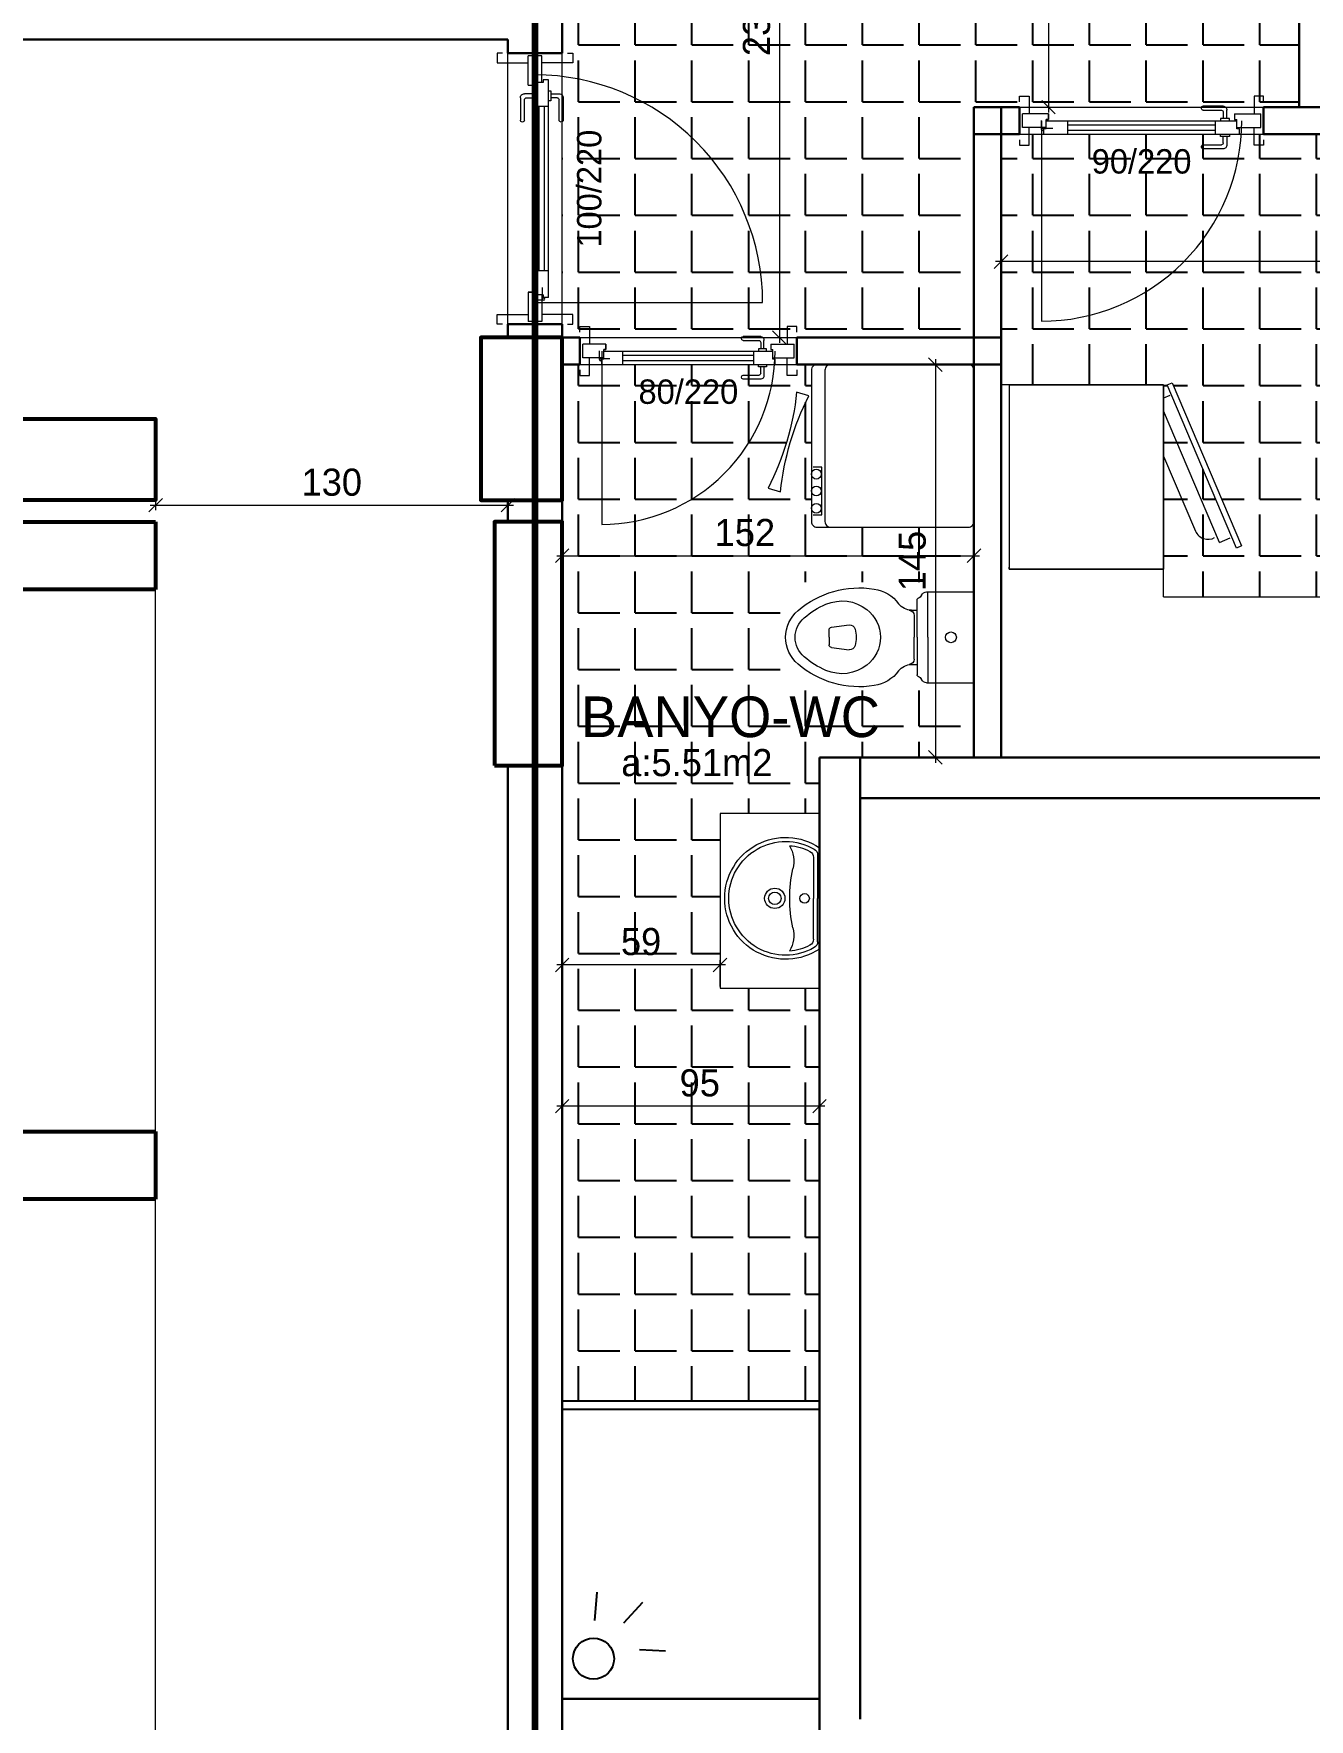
# Model space of a CAD drawing. Header units: centimetres. Extents: x 562865 to 1310255, y -148070 to 32737.
# Drawn here: x 617888 to 618358, y 18493 to 19115 of the extents above; entities that cross this region are included whole.
import ezdxf
from ezdxf.enums import TextEntityAlignment as Align

# ---------------------------------------------------------------- set-up
doc = ezdxf.new("R2010")
doc.units = ezdxf.units.CM
doc.header["$LTSCALE"] = 2.5
doc.layers.get('0').update_dxf_attribs({"color": 86})
for name, color, linetype in [('alan', 7, 'Continuous'), ('kapi-yazi', 7, 'Continuous'), ('mahal', 7, 'Continuous'), ('tarama', 173, 'Continuous')]:
    doc.layers.add(name, color=color, linetype=linetype)
for name, color, linetype, lineweight in [('DUVAR', 4, 'Continuous', 30), ('duvar-kesim', 7, 'Continuous', 0), ('GÖRÜNÜŞLER', 96, 'Continuous', 25), ('iç ölçü', 106, 'Continuous', 18), ('kapi', 9, 'Continuous', 0), ('kolon', 1, 'Continuous', 53)]:
    doc.layers.add(name, color=color, linetype=linetype, lineweight=lineweight)
doc.styles.add('PINAR', font='comic.ttf')
doc.dimstyles.new('TEMİZ ÖLÇÜ', dxfattribs={"dimtxt": 10, "dimasz": 5, "dimexe": 1.8, "dimexo": 0.625, "dimgap": 3, "dimtad": 1, "dimdec": 0, "dimrnd": 0.5, "dimzin": 1, "dimdsep": 46, "dimtxsty": 'PINAR', "dimblk": 'OBLIQUE', "dimcen": 0.9, "dimdle": 2, "dimclrd": 256, "dimclre": 256, "dimclrt": 7, "dimadec": 0, "dimazin": 0, "dimtfac": 1, "dimtdec": 0, "dimtofl": 0, "dimtmove": 2, "dimatfit": 2, "dimfxl": 10, "dimfxlon": 1, "dimlwd": -1, "dimlwe": -1, "dimarcsym": 0})
pattern_1 = [(0, (0, 0), (0, 20.955), [15.24, -5.715]), (90, (0, 0), (-20.955, 1e-15), [15.24, -5.715])]

# ---------------------------------------------------------------- blocks, each defined once
blk = doc.blocks.new('_Oblique')
at = {"color": 0, "linetype": 'ByBlock', "lineweight": -2}
blk.add_line((-0.5, -0.5), (0.5, 0.5), dxfattribs=at)
blk = doc.blocks.new('*D1269')
at = {"layer": 'Defpoints', "color": 0}
for p in [(617932.67, 18943), (618062.67, 18943), (618062.67, 18941.11)]:
    blk.add_point(p, dxfattribs=at)
at = {"layer": 'iç ölçü'}
for p, q in [((617930.67, 18941.11), (618064.67, 18941.11)), ((617932.67, 18942.38), (617932.67, 18939.31)), ((618062.67, 18942.38), (618062.67, 18939.31))]:
    blk.add_line(p, q, dxfattribs=at)
at = {"layer": 'iç ölçü', "linetype": 'ByBlock', "xscale": 5, "yscale": 5, "zscale": 5, "rotation": 180}
blk.add_blockref('_Oblique', (617932.67, 18941.11), dxfattribs=at)
at = {"layer": 'iç ölçü', "linetype": 'ByBlock', "xscale": 5, "yscale": 5, "zscale": 5}
blk.add_blockref('_Oblique', (618062.67, 18941.11), dxfattribs=at)
at = {"layer": 'iç ölçü', "color": 7, "insert": (617997.67, 18949.54), "char_height": 10, "attachment_point": 5, "style": 'PINAR'}
blk.add_mtext('130', dxfattribs=at)
blk = doc.blocks.new('fm-door1')
at = {"linetype": 'Continuous'}
for p, q in [((0, 25), (0, -25)), ((100, 25), (0, 25)), ((79.7, 31.8), (79.7, -0.3)), ((84, 27.6), (127.8, 27.6)), ((90, 50), (910, 50)), ((90, 50), (90, 30)), ((100, 30), (90, 30)), ((100, 30), (100, -5)), ((100, 30), (100, -5)), ((100, 0), (900, 0)), ((190, 50), (190, 0)), ((810, 50), (810, 0)), ((910, 30), (900, 30)), ((900, 30), (900, -5)), ((900, 25), (1000, 25)), ((910, 50), (910, 30)), ((1000, 25), (1000, -25)), ((110, -25), (0, -25)), ((100, -5), (110, -5)), ((110, -5), (100, -5)), ((110, -5), (110, -25)), ((110, -25), (110, -5)), ((890, -25), (890, -5)), ((890, -5), (900, -5)), ((890, -25), (1000, -25))]:
    blk.add_line(p, q, dxfattribs=at)
at = {"color": 8, "linetype": 'Continuous'}
for p, q in [((190, 35), (810, 35)), ((190, 15), (810, 15))]:
    blk.add_line(p, q, dxfattribs=at)
at = {"linetype": 'Continuous'}
for points in [[(857.6, 58.1), (857.6, 88.9, 0.414214), (842.4, 104.1), (758.6, 104.1, 1), (758.6, 88.9), (834.8, 88.9, -0.414214), (842.4, 81.3), (842.4, 58.1)], [(857.6, -8.1), (857.6, -38.9, -0.414214), (842.4, -54.1), (758.6, -54.1, -1), (758.6, -38.9), (834.8, -38.9, 0.414214), (842.4, -31.3), (842.4, -8.1)]]:
    blk.add_lwpolyline(points, format="xyb", dxfattribs=at)
for points in [[(869, 50), (869, 58.1), (831, 58.1), (831, 50)], [(869, 0), (869, -8.1), (831, -8.1), (831, 0)]]:
    blk.add_lwpolyline(points, dxfattribs=at)
blk.add_circle((84, 31.8), 4.26, dxfattribs=at)
blk = doc.blocks.new('*D1281')
at = {"layer": 'Defpoints', "color": 0}
for p in [(618244.67, 19034.49), (618244.67, 19031), (618697.99, 19034.49)]:
    blk.add_point(p, dxfattribs=at)
at = {"layer": 'iç ölçü'}
for p, q in [((618699.99, 19031), (618242.67, 19031)), ((618244.67, 19033.87), (618244.67, 19029.2)), ((618697.99, 19033.87), (618697.99, 19029.2))]:
    blk.add_line(p, q, dxfattribs=at)
at = {"layer": 'iç ölçü', "linetype": 'ByBlock', "xscale": 5, "yscale": 5, "zscale": 5, "rotation": 180}
blk.add_blockref('_Oblique', (618244.67, 19031), dxfattribs=at)
at = {"layer": 'iç ölçü', "linetype": 'ByBlock', "xscale": 5, "yscale": 5, "zscale": 5}
blk.add_blockref('_Oblique', (618697.99, 19031), dxfattribs=at)
at = {"layer": 'iç ölçü', "color": 7, "insert": (618471.33, 19039.49), "char_height": 10, "attachment_point": 5, "style": 'PINAR'}
blk.add_mtext('454', dxfattribs=at)
blk = doc.blocks.new('*D1283')
at = {"layer": 'Defpoints', "color": 0}
for p in [(618225.01, 19338.01), (618250.88, 19088.01), (618262.18, 19088.01)]:
    blk.add_point(p, dxfattribs=at)
at = {"layer": 'iç ölçü'}
for p, q in [((618252.18, 19338.01), (618263.98, 19338.01)), ((618262.18, 19340.01), (618262.18, 19086.01)), ((618252.18, 19088.01), (618263.98, 19088.01))]:
    blk.add_line(p, q, dxfattribs=at)
at = {"layer": 'iç ölçü', "linetype": 'ByBlock', "xscale": 5, "yscale": 5, "zscale": 5}
for p, rotation in [((618262.18, 19338.01), 90), ((618262.18, 19088.01), 270)]:
    blk.add_blockref('_Oblique', p, dxfattribs=dict(at, rotation=rotation))
at = {"layer": 'iç ölçü', "color": 7, "insert": (618253.71, 19213.01), "char_height": 10, "attachment_point": 5, "rotation": 90, "style": 'PINAR'}
blk.add_mtext('250', dxfattribs=at)
blk = doc.blocks.new('*D1284')
at = {"layer": 'Defpoints', "color": 0}
for p in [(618216.57, 18993.01), (618216.57, 18848.01), (618220.42, 18848.01)]:
    blk.add_point(p, dxfattribs=at)
at = {"layer": 'iç ölçü'}
for p, q in [((618220.42, 18995.01), (618220.42, 18846.01)), ((618217.19, 18993.01), (618222.22, 18993.01)), ((618217.19, 18848.01), (618222.22, 18848.01))]:
    blk.add_line(p, q, dxfattribs=at)
at = {"layer": 'iç ölçü', "linetype": 'ByBlock', "xscale": 5, "yscale": 5, "zscale": 5}
for p, rotation in [((618220.42, 18993.01), 90), ((618220.42, 18848.01), 270)]:
    blk.add_blockref('_Oblique', p, dxfattribs=dict(at, rotation=rotation))
at = {"layer": 'iç ölçü', "color": 7, "insert": (618211.93, 18920.51), "char_height": 10, "attachment_point": 5, "rotation": 90, "style": 'PINAR'}
blk.add_mtext('145', dxfattribs=at)
blk = doc.blocks.new('*D1220')
at = {"layer": 'Defpoints', "color": 0}
for p in [(618138.67, 19233.01), (618130.13, 19003.01), (618162.87, 19003.01)]:
    blk.add_point(p, dxfattribs=at)
at = {"layer": 'iç ölçü'}
for p, q in [((618152.87, 19233.01), (618164.67, 19233.01)), ((618162.87, 19235.01), (618162.87, 19001.01)), ((618152.87, 19003.01), (618164.67, 19003.01))]:
    blk.add_line(p, q, dxfattribs=at)
at = {"layer": 'iç ölçü', "linetype": 'ByBlock', "xscale": 5, "yscale": 5, "zscale": 5}
for p, rotation in [((618162.87, 19233.01), 90), ((618162.87, 19003.01), 270)]:
    blk.add_blockref('_Oblique', p, dxfattribs=dict(at, rotation=rotation))
at = {"layer": 'iç ölçü', "color": 7, "insert": (618154.46, 19118.01), "char_height": 10, "attachment_point": 5, "rotation": 90, "style": 'PINAR'}
blk.add_mtext('230', dxfattribs=at)
blk = doc.blocks.new('*D1225')
at = {"layer": 'Defpoints', "color": 0}
for p in [(618082.67, 18745.74), (618177.67, 18745.74), (618082.67, 18719.3)]:
    blk.add_point(p, dxfattribs=at)
at = {"layer": 'iç ölçü'}
for p, q in [((618082.67, 18729.3), (618082.67, 18717.5)), ((618177.67, 18729.3), (618177.67, 18717.5)), ((618179.67, 18719.3), (618080.67, 18719.3))]:
    blk.add_line(p, q, dxfattribs=at)
at = {"layer": 'iç ölçü', "linetype": 'ByBlock', "xscale": 5, "yscale": 5, "zscale": 5, "rotation": 180}
blk.add_blockref('_Oblique', (618082.67, 18719.3), dxfattribs=at)
at = {"layer": 'iç ölçü', "linetype": 'ByBlock', "xscale": 5, "yscale": 5, "zscale": 5}
blk.add_blockref('_Oblique', (618177.67, 18719.3), dxfattribs=at)
at = {"layer": 'iç ölçü', "color": 7, "insert": (618133.47, 18727.85), "char_height": 10, "attachment_point": 5, "style": 'PINAR'}
blk.add_mtext('95', dxfattribs=at)
blk = doc.blocks.new('*D1226')
at = {"layer": 'Defpoints', "color": 0}
for p in [(618234.67, 18922.47), (618234.67, 18900.22), (618082.67, 18890.01)]:
    blk.add_point(p, dxfattribs=at)
at = {"layer": 'iç ölçü'}
for p, q in [((618080.67, 18922.47), (618236.67, 18922.47)), ((618082.67, 18912.47), (618082.67, 18924.27)), ((618234.67, 18912.47), (618234.67, 18924.27))]:
    blk.add_line(p, q, dxfattribs=at)
at = {"layer": 'iç ölçü', "linetype": 'ByBlock', "xscale": 5, "yscale": 5, "zscale": 5, "rotation": 180}
blk.add_blockref('_Oblique', (618082.67, 18922.47), dxfattribs=at)
at = {"layer": 'iç ölçü', "linetype": 'ByBlock', "xscale": 5, "yscale": 5, "zscale": 5}
blk.add_blockref('_Oblique', (618234.67, 18922.47), dxfattribs=at)
at = {"layer": 'iç ölçü', "color": 7, "insert": (618150.13, 18930.96), "char_height": 10, "attachment_point": 5, "style": 'PINAR'}
blk.add_mtext('152', dxfattribs=at)
blk = doc.blocks.new('Lav-1')
for p, q in [((-18.7083, 0), (18.7083, 0)), ((-15.105, -2.2), (0, -2.2)), ((15.105, -2.2), (0, -2.2))]:
    blk.add_line(p, q)
at = {"color": 8}
for p in [(-15.9925, -0.7), (15.9925, -0.7)]:
    blk.add_line(p, (0, -0.7), dxfattribs=at)
for centre, radius, start, end in [((0, -12.5), 22.5, 146.251011, 270), ((0, -12.5), 22.5, 270, 33.748989), ((0, -12.5), 19.5, 152.688782, 175.764074), ((-15.105, -4.7), 2.5, 90, 152.688782), ((15.105, -4.7), 2.5, 27.311218, 90), ((0, -12.5), 19.5, 4.235926, 27.311218), ((-13.5377, -21.504), 12, 77.387843, 119.499625), ((0, 39), 50, 257.387843, 270), ((0, 39), 50, 270, 282.612157), ((13.5377, -21.504), 12, 60.500375, 102.612157)]:
    blk.add_arc(centre, radius, start, end)
for centre, radius, start, end in [((0, -12.5), 21, 149.821029, 270), ((-15.9925, -3.2), 2.5, 90, 149.821029), ((0, -5.5), 1.75, 90, 270), ((0, -12.5), 21, 270, 30.178971), ((0, -5.5), 1.75, 270, 90), ((15.9925, -3.2), 2.5, 30.178971, 90), ((0, -16.5), 3.75, 90, 270), ((0, -16.5), 2.3, 90, 270), ((0, -16.5), 3.75, 270, 90), ((0, -16.5), 2.3, 270, 90)]:
    blk.add_arc(centre, radius, start, end, dxfattribs=at)
blk = doc.blocks.new('Klozet-1')
for p, q in [((16.75, 0), (-16.75, 0)), ((16.75, -17.5), (16.75, 0)), ((-16.75, -17.5), (-16.75, 0)), ((0, -17), (-16.75, -17)), ((0, -17), (16.75, -17)), ((0, -21), (-13.8398, -21)), ((-10, -23), (-10, -21)), ((-8.0157, -22.0272), (0, -22.0272)), ((0, -21), (13.8397, -21)), ((8.0156, -22.0272), (0, -22.0272)), ((10, -23), (10, -21)), ((-3.7475, -52.5499), (-4.5772, -46.068)), ((3.7475, -52.5499), (4.5771, -46.068)), ((0, -53.5), (-2.7488, -53.5)), ((0, -53.5), (2.7487, -53.5))]:
    blk.add_line(p, q)
for centre, radius, start, end in [((0, -8.5), 2, 90, 270), ((0, -8.5), 2, 270, 90), ((-14.75, -17.5), 2, 180, 245.214224), ((14.75, -17.5), 2, 294.785776, 0), ((-16.6366, -21.5854), 2.5, 21.212156, 65.214224), ((-13.8398, -20.5), 0.5, 201.212156, 270), ((-16, -23), 6, 306.869898, 0), ((-8.0157, -24.0272), 2, 90, 176.416678), ((8.0156, -24.0272), 2, 3.583322, 90), ((16, -23), 6, 180, 233.130102), ((13.8397, -20.5), 0.5, 270, 338.787844), ((16.6365, -21.5854), 2.5, 114.785776, 158.787844), ((-4, -39), 14, 126.869898, 171.135952), ((4, -39), 14, 8.864048, 53.130102), ((16.7492, -42.2359), 35, 171.135952, 220.418686), ((0, -47.5), 13, 90, 142.16423), ((0, -47.5), 13, 37.83577, 90), ((-16.7492, -42.2359), 35, 319.581314, 8.864048), ((1.5795, -48.7268), 15, 142.16423, 203.165473), ((0.8071, -60.4236), 17, 92.721352, 103.10266), ((-0.8072, -60.4236), 17, 76.89734, 87.278648), ((-1.5796, -48.7268), 15, 336.834527, 37.83577), ((-2.5933, -45.8141), 2, 103.10266, 187.293703), ((2.5933, -45.8141), 2, 352.706297, 76.89734), ((16.7492, -42.2359), 31.5, 203.165473, 220.418686), ((-2.7488, -52.5), 1, 182.862405, 270), ((2.7487, -52.5), 1, 270, 357.137595), ((-16.7492, -42.2359), 31.5, 319.581314, 336.834527), ((0, -56.5), 13, 220.418686, 270), ((0, -56.5), 9.5, 220.418686, 270), ((0, -56.5), 9.5, 270, 319.581314), ((0, -56.5), 13, 270, 319.581314)]:
    blk.add_arc(centre, radius, start, end)
blk = doc.blocks.new('C.Mak')
at = {"color": 8}
for p, q in [((25.69, -56.11), (8.15, -56.11)), ((8.15, -56.11), (8.15, -59.29)), ((25.69, -59.29), (25.69, -56.11))]:
    blk.add_line(p, q, dxfattribs=at)
blk.add_lwpolyline([(-27.67, 0, 0.414214), (-29.72, -2.05), (-29.72, -57.95, 0.414214), (-27.67, -60), (28.23, -60, 0.414214), (30.28, -57.95), (30.28, -2.05, 0.414214), (28.23, 0)], format="xyb", close=True)
blk.add_lwpolyline([(-29.72, -52.95, 0.414214), (-27.67, -55), (28.23, -55, 0.414214), (30.28, -52.95)], format="xyb")
blk.add_lwpolyline([(15.87, -75.96), (17.21, -71.43, -0.091234), (-18.18, -60.91), (-19.53, -65.44, -0.091234)], format="xyb", close=True, dxfattribs=at)
for centre in [(10.72, -58.18), (16.92, -58.18), (23.32, -58.18)]:
    blk.add_circle(centre, 1.82, dxfattribs=at)
blk = doc.blocks.new('*D1304')
at = {"layer": 'Defpoints', "color": 0}
for p in [(618082.67, 18771.44), (618082.67, 18762.9), (618140.97, 18762.9)]:
    blk.add_point(p, dxfattribs=at)
at = {"layer": 'iç ölçü'}
for p, q in [((618142.97, 18771.44), (618080.67, 18771.44)), ((618082.67, 18763.52), (618082.67, 18773.24)), ((618140.97, 18763.52), (618140.97, 18773.24))]:
    blk.add_line(p, q, dxfattribs=at)
at = {"layer": 'iç ölçü', "linetype": 'ByBlock', "xscale": 5, "yscale": 5, "zscale": 5, "rotation": 180}
blk.add_blockref('_Oblique', (618082.67, 18771.44), dxfattribs=at)
at = {"layer": 'iç ölçü', "linetype": 'ByBlock', "xscale": 5, "yscale": 5, "zscale": 5}
blk.add_blockref('_Oblique', (618140.97, 18771.44), dxfattribs=at)
at = {"layer": 'iç ölçü', "color": 7, "insert": (618111.82, 18779.99), "char_height": 10, "attachment_point": 5, "style": 'PINAR'}
blk.add_mtext('59', dxfattribs=at)
blk = doc.blocks.new('Buzdlb')
at = {"linetype": 'Continuous'}
for p, q in [((-33.99, -61), (-33.99, -4.04)), ((-33.99, -4.04), (-33.99, -61)), ((28.3, -1), (-28.3, -1)), ((34.01, -4.04), (34.01, -61)), ((-33.29, -61), (-33.99, -61)), ((-33.99, -61), (-33.29, -61)), ((34.01, -61), (-33.29, -61)), ((34.79, -64.1), (-25.43, -89.69))]:
    blk.add_line(p, q, dxfattribs=at)
blk.add_line((-33.99, -61), (34.01, -61))
at = {"color": 8, "linetype": 'Continuous'}
for p, q in [((-24.1, -81.65), (24.5, -61)), ((7.7, -61), (-19.95, -72.75)), ((30.09, -63.29), (29.12, -61)), ((-26.21, -87.87), (34.01, -62.27)), ((34.01, -62.27), (34.79, -64.1)), ((-24.1, -81.65), (-22.42, -85.6)), ((-25.43, -89.69), (-26.21, -87.87))]:
    blk.add_line(p, q, dxfattribs=at)
at = {"linetype": 'Continuous'}
blk.add_lwpolyline([(34.01, -4.04), (-33.29, -4.04), (-33.99, -4.04), (-33.29, -4.04)], dxfattribs=at)
at = {"color": 8, "linetype": 'Continuous'}
blk.add_arc((-17.99, -77.35), 5, 113.02175, 209.58833, dxfattribs=at)

msp = doc.modelspace()

# ---------------------------------------------------------------- hatches: boundary and pattern name
at = {"layer": 'tarama'}
h = msp.add_hatch(dxfattribs=at)
h.set_pattern_fill('ANGLE,_O', color=256, scale=3)
h.set_pattern_definition(pattern_1)
h.paths.add_polyline_path([(618354.67, 19234.26), (618354.67, 19324.26), (618354.67, 19338.01), (618295.76, 19338.01), (618205.76, 19338.01), (618194.67, 19338.01), (618194.67, 19335.5), (618194.67, 19245.5), (618194.67, 19233.01), (618122.67, 19233.01), (618122.67, 19123.01), (618082.67, 19123.01), (618082.67, 19107.93), (618082.67, 19007.93), (618082.67, 19003.01), (618089.27, 19003.01), (618169.27, 19003.01), (618234.67, 19003.01), (618234.67, 19088.01), (618251.53, 19088.01), (618341.53, 19088.01), (618354.67, 19088.01)])
h.paths.add_polyline_path([(618187.19, 19130.12), (618252.15, 19130.12), (618252.15, 19147.17), (618187.19, 19147.17)], flags=24)
h.paths.add_polyline_path([(618179.38, 19143.47), (618259.96, 19143.47), (618259.96, 19169.41), (618179.38, 19169.41)], flags=24)
h.paths.add_polyline_path([(618100.33, 19030.28), (618100.33, 19085.57), (618084.63, 19085.57), (618084.63, 19030.28)], flags=24)
h.paths.add_polyline_path([(618261.36, 19290.54), (618287.97, 19290.54), (618287.97, 19269.51), (618261.36, 19269.51)], flags=24)
h.paths.add_polyline_path([(618243.23, 19198.62), (618243.23, 19227.4), (618264.18, 19227.4), (618264.18, 19198.62)], flags=24)
h.paths.add_polyline_path([(618144.04, 19103.62), (618144.04, 19132.4), (618164.87, 19132.4), (618164.87, 19103.62)], flags=24)
h = msp.add_hatch(dxfattribs=at)
h.set_pattern_fill('ANGLE,_O', color=256, scale=3)
h.set_pattern_definition(pattern_1)
h.paths.add_polyline_path([(618697.99, 18993.27), (618697.99, 19073.27), (618697.99, 19078.01), (618341.53, 19078.01), (618251.53, 19078.01), (618244.67, 19078.01), (618244.67, 18985.51), (618304.67, 18985.51), (618304.67, 18917.51), (618304.67, 18907.31), (618608.6, 18907.31, -0.217311), (618610.15, 18908.01), (618666.06, 18908.01, -0.217311), (618667.6, 18907.31), (618697.99, 18907.31), (618697.99, 18923.27), (618697.99, 18926.77), (618693.99, 18926.77), (618693.99, 18989.77), (618697.99, 18989.77)])
h.paths.add_polyline_path([(618612.82, 18913.06, -0.414214), (618613.5, 18913.74), (618662.7, 18913.74, -0.414214), (618663.38, 18913.06), (618663.38, 18911.01), (618612.82, 18911.01)], flags=16)
h.paths.add_polyline_path([(618333.35, 18926.06), (618331.53, 18925.28), (618305.94, 18985.51), (618307.76, 18986.28)], flags=16)
h.paths.add_polyline_path([(618680.32, 19058.11), (618680.32, 19008.43), (618696.03, 19008.43), (618696.03, 19058.11)], flags=24)
h.paths.add_polyline_path([(618271.68, 19060.31), (618321.37, 19060.31), (618321.37, 19076.06), (618271.68, 19076.06)], flags=24)
h.paths.add_polyline_path([(618542.22, 18956.77), (618613.43, 18956.77), (618613.43, 18973.86), (618542.22, 18973.86)], flags=24)
h.paths.add_polyline_path([(618529.4, 18970.07), (618626.24, 18970.07), (618626.24, 18995.7), (618529.4, 18995.7)], flags=24)
h.paths.add_polyline_path([(618458.4, 18948.62), (618458.4, 18977.4), (618479.24, 18977.4), (618479.24, 18948.62)], flags=24)
h.paths.add_polyline_path([(618456.51, 19049.98), (618486.14, 19049.98), (618486.14, 19029), (618456.51, 19029)], flags=24)
h = msp.add_hatch(dxfattribs=at)
h.set_pattern_fill('ANGLE,_O', color=256, scale=3)
h.set_pattern_definition(pattern_1)
h.paths.add_polyline_path([(618174.67, 18990.97, -0.414214), (618176.71, 18993.01), (618169.27, 18993.01), (618089.27, 18993.01), (618082.67, 18993.01), (618082.67, 18943.01), (618082.67, 18935.01), (618082.67, 18845.01), (618082.67, 18610.51), (618177.67, 18610.51), (618177.67, 18762.9), (618140.97, 18762.9), (618140.97, 18827.26), (618177.67, 18827.26), (618177.67, 18848.01), (618234.67, 18848.01), (618234.67, 18872.66), (618163.13, 18872.66), (618163.13, 18912.66), (618234.67, 18912.66), (618234.67, 18935.06, -0.414214), (618232.62, 18933.01), (618176.71, 18933.01, -0.414214), (618174.67, 18935.06)])
h.paths.add_polyline_path([(618158.71, 18947.43, 0.091234), (618169.22, 18982.82), (618173.75, 18981.47, 0.091234), (618163.24, 18946.08)], flags=16)
h.paths.add_polyline_path([(618203.94, 18907.3), (618203.94, 18933.73), (618219.92, 18933.73), (618219.92, 18907.3)], flags=25)
h.paths.add_polyline_path([(618123.22, 18735.89), (618143.72, 18735.89), (618143.72, 18719.8), (618123.22, 18719.8)], flags=24)
h.paths.add_polyline_path([(618137.09, 18938.95), (618163.18, 18938.95), (618163.18, 18922.97), (618137.09, 18922.97)], flags=24)
h.paths.add_polyline_path([(618101.6, 18788.03), (618122.03, 18788.03), (618122.03, 18771.94), (618101.6, 18771.94)], flags=24)
h.paths.add_polyline_path([(618104.44, 18975.35), (618154.11, 18975.35), (618154.11, 18991.05), (618104.44, 18991.05)], flags=24)
h.paths.add_polyline_path([(618101.02, 18837.43), (618163.77, 18837.43), (618163.77, 18854.51), (618101.02, 18854.51)], flags=24)
h.paths.add_polyline_path([(618081.85, 18850.31), (618207.76, 18850.31), (618207.76, 18875.68), (618081.85, 18875.68)], flags=9)

# ---------------------------------------------------------------- linework, layer by layer
at = {"layer": 'DUVAR'}
for p, q in [((618354.67, 19234.26), (618354.67, 19088.01)), ((618082.67, 19107.93), (618082.67, 19123.01)), ((617887.67, 19113.01), (617712.67, 19113.01)), ((617887.67, 19113.01), (617712.67, 19113.01)), ((617887.67, 19113.01), (618062.67, 19113.01)), ((618062.67, 19107.93), (618062.67, 19113.01)), ((618062.67, 19107.93), (618082.67, 19107.93)), ((618234.67, 19088.01), (618234.67, 18848.01)), ((618234.67, 19088.01), (618251.53, 19088.01)), ((618244.67, 19088.01), (618244.67, 18848.01)), ((618251.53, 19088.01), (618251.53, 19078.01)), ((618341.53, 19088.01), (618807.99, 19088.01)), ((618341.53, 19088.01), (618341.53, 19078.01)), ((618234.67, 19078.01), (618251.53, 19078.01)), ((618341.53, 19078.01), (618807.99, 19078.01)), ((618062.67, 19003.01), (618062.67, 19007.93)), ((618062.67, 19007.93), (618082.67, 19007.93)), ((618082.67, 19003.01), (618082.67, 19007.93)), ((618082.67, 18935.01), (618082.67, 19005.48)), ((618082.67, 19003.01), (618089.27, 19003.01)), ((618089.27, 19003.01), (618089.27, 18993.01)), ((618169.27, 19003.01), (618244.67, 19003.01)), ((618169.27, 19003.01), (618169.27, 18993.01)), ((618082.67, 18993.01), (618089.27, 18993.01)), ((618169.27, 18993.01), (618244.67, 18993.01)), ((618062.67, 18935.01), (618062.67, 18943.01)), ((618062.67, 18845.01), (618062.67, 18141.01)), ((618082.67, 18845.01), (618082.67, 18141.01)), ((618177.67, 18848.01), (618177.67, 18138.01)), ((618712.99, 18848.01), (618177.67, 18848.01)), ((618192.67, 18848.01), (618192.67, 18493.01)), ((618807.99, 18833.01), (618192.67, 18833.01)), ((618082.67, 18500.51), (618177.67, 18500.51))]:
    msp.add_line(p, q, dxfattribs=at)
at = {"layer": 'duvar-kesim'}
for p, q in [((618062.67, 19007.93), (618062.67, 19107.93)), ((618082.67, 19007.93), (618082.67, 19107.93)), ((618251.53, 19088.01), (618341.53, 19088.01)), ((618251.53, 19078.01), (618341.53, 19078.01)), ((618089.27, 19003.01), (618169.27, 19003.01)), ((618089.27, 18993.01), (618169.27, 18993.01))]:
    msp.add_line(p, q, dxfattribs=at)
at = {"layer": 'GÖRÜNÜŞLER'}
for p, q in [((618082.67, 18610.51), (618177.67, 18610.51)), ((618082.67, 18607.51), (618177.67, 18607.51)), ((618094.77, 18529.45), (618095.55, 18539.87)), ((618105.46, 18528.67), (618112.51, 18536.22)), ((618111.2, 18518.76), (618120.85, 18518.24))]:
    msp.add_line(p, q, dxfattribs=at)
msp.add_circle((618094.25, 18515.38), 7.58, dxfattribs=at)
at = {"layer": 'iç ölçü'}
for p, q in [((618304.67, 18985.51), (618244.67, 18985.51)), ((618304.67, 18907.31), (618304.67, 18985.51)), ((617932.67, 18710.01), (617932.67, 18910.01)), ((618304.67, 18907.31), (618697.99, 18907.31)), ((617932.67, 18485.01), (617932.67, 18685.01))]:
    msp.add_line(p, q, dxfattribs=at)
msp.add_lwpolyline([(617887.67, 19710.72), (618807.99, 19710.72), (618807.99, 18833.01), (618192.67, 18833.01), (618192.67, 18493.01)], dxfattribs=at)
msp.add_lwpolyline([(618140.97, 18762.9), (618177.67, 18762.9), (618177.67, 18827.26), (618140.97, 18827.26)], close=True, dxfattribs=at)
at = {"layer": 'kapi'}
for points in [[(618060.67, 19107.93), (618058.67, 19107.93), (618058.67, 19104.43), (618070.17, 19104.43)], [(618084.67, 19107.93), (618086.67, 19107.93), (618086.67, 19104.43), (618075.17, 19104.43)], [(618251.53, 19090.01), (618251.53, 19092.01), (618255.03, 19092.01), (618255.03, 19085.51)], [(618341.53, 19090.01), (618341.53, 19092.01), (618338.03, 19092.01), (618338.03, 19085.51)], [(618251.53, 19076.01), (618251.53, 19074.01), (618255.03, 19074.01), (618255.03, 19080.51)], [(618341.53, 19076.01), (618341.53, 19074.01), (618338.03, 19074.01), (618338.03, 19080.51)], [(618060.67, 19007.93), (618058.67, 19007.93), (618058.67, 19011.43), (618070.17, 19011.43)], [(618084.67, 19007.93), (618086.67, 19007.93), (618086.67, 19011.43), (618075.17, 19011.43)], [(618089.27, 19005.01), (618089.27, 19007.01), (618092.77, 19007.01), (618092.77, 19000.51)], [(618169.27, 19005.01), (618169.27, 19007.01), (618165.77, 19007.01), (618165.77, 19000.51)], [(618089.27, 18991.01), (618089.27, 18989.01), (618092.77, 18989.01), (618092.77, 18995.51)], [(618169.27, 18991.01), (618169.27, 18989.01), (618165.77, 18989.01), (618165.77, 18995.51)]]:
    msp.add_lwpolyline(points, dxfattribs=at)
for points in [[(618072.67, 19015.93), (618156.67, 19015.93, 0.414214), (618072.67, 19099.93, 0.414214)], [(618259.53, 19083.01), (618259.53, 19009.01, 0.414214), (618333.53, 19083.01, 0.414214)], [(618097.27, 18998.01), (618097.27, 18934.01, 0.414214), (618161.27, 18998.01, 0.414214)]]:
    msp.add_lwpolyline(points, format="xyb", dxfattribs=at)
at = {"layer": 'kolon'}
for p, q in [((617692.67, 18935.01), (617932.67, 18935.01)), ((617932.67, 18935.01), (617932.67, 18910.01)), ((617932.67, 18910.01), (617717.67, 18910.01)), ((617717.67, 18710.01), (617932.67, 18710.01)), ((617932.67, 18710.01), (617932.67, 18685.01)), ((617932.67, 18685.01), (617717.67, 18685.01))]:
    msp.add_line(p, q, dxfattribs=at)
at = {"layer": 'kolon', "color": 6, "lineweight": 100}
msp.add_lwpolyline([(617702.67, 17863.01), (618072.67, 17863.01), (618072.67, 19123.01), (617702.67, 19123.01)], close=True, dxfattribs=at)
at = {"layer": 'kolon'}
for points in [[(618082.67, 19003.01), (618052.67, 19003.01), (618052.67, 18943.01), (618082.67, 18943.01)], [(617692.67, 18943.01), (617692.67, 18973.01), (617932.67, 18973.01), (617932.67, 18943.01)], [(618057.67, 18845.01), (618082.67, 18845.01), (618082.67, 18935.01), (618057.67, 18935.01)]]:
    msp.add_lwpolyline(points, close=True, dxfattribs=at)

# ---------------------------------------------------------------- block references
at = {"layer": 'iç ölçü'}
for name, p, rotation in [('C.Mak', (618234.67, 18963.29), 270), ('Buzdlb', (618243.67, 18951.49), 90)]:
    msp.add_blockref(name, p, dxfattribs=dict(at, rotation=rotation))
at = {"layer": 'iç ölçü', "xscale": -1}
for name, p, rotation in [('Klozet-1', (618234.67, 18892.34), 270), ('Lav-1', (618177.67, 18796), 269.9999999933299)]:
    msp.add_blockref(name, p, dxfattribs=dict(at, rotation=rotation))
at = {"layer": 'kapi', "xscale": 0.09799999999813735, "yscale": -0.09999999999854481, "zscale": 0.098, "rotation": 90}
msp.add_blockref('fm-door1', (618072.67, 19008.93), dxfattribs=at)
at = {"layer": 'kapi'}
for p, xscale, yscale, zscale in [((618252.53, 19083.01), 0.08800000000000001, -0.1, 0.08800000000000001), ((618090.27, 18998.01), 0.07800000000133878, -0.09999999999854481, 0.07800000000000001)]:
    msp.add_blockref('fm-door1', p, dxfattribs=dict(at, xscale=xscale, yscale=yscale, zscale=zscale))

# ---------------------------------------------------------------- texts
at = {"layer": 'alan', "style": 'PINAR'}
msp.add_text('a:5.51m2', height=10, dxfattribs=at).set_placement((618132.39, 18841.11), align=Align.CENTER)
at = {"layer": 'kapi-yazi', "style": 'PINAR'}
msp.add_text('100/220', height=9, rotation=90, dxfattribs=at).set_placement((618092.67, 19057.93), align=Align.MIDDLE_CENTER)
for s, p in [('90/220', (618296.53, 19068.01)), ('80/220', (618129.27, 18983.01))]:
    msp.add_text(s, height=9, dxfattribs=at).set_placement(p, align=Align.MIDDLE_CENTER)
at = {"layer": 'mahal', "style": 'PINAR'}
msp.add_text('BANYO-WC', height=15, dxfattribs=at).set_placement((618144.81, 18855.51), align=Align.CENTER)

# ---------------------------------------------------------------- dimensions: what is measured, and where the dimension line sits
at = {"layer": 'iç ölçü'}
for base, p1, p2, picture, middle in [((618262.18, 19088.01), (618225.01, 19338.01), (618250.88, 19088.01), '*D1283', (618253.71, 19213.01)), ((618162.87, 19003.01), (618138.67, 19233.01), (618130.13, 19003.01), '*D1220', (618154.46, 19118.01)), ((618220.42, 18848.01), (618216.57, 18993.01), (618216.57, 18848.01), '*D1284', (618211.93, 18920.51))]:
    dim = msp.add_linear_dim(base=base, p1=p1, p2=p2, angle=90, dimstyle='TEMİZ ÖLÇÜ', override={"dimarcsym": 1}, dxfattribs=at)
    dim.commit()
    dim.dimension.update_dxf_attribs({"geometry": picture, "text_midpoint": middle})
for base, p1, p2, picture, middle in [((618244.67, 19031), (618697.99, 19034.49), (618244.67, 19034.49), '*D1281', (618471.33, 19039.49)), ((618062.67, 18941.11), (617932.67, 18943), (618062.67, 18943), '*D1269', (617997.67, 18949.54)), ((618082.67, 18771.44), (618140.97, 18762.9), (618082.67, 18762.9), '*D1304', (618111.82, 18779.99))]:
    dim = msp.add_linear_dim(base=base, p1=p1, p2=p2, dimstyle='TEMİZ ÖLÇÜ', override={"dimarcsym": 1}, dxfattribs=at)
    dim.commit()
    dim.dimension.update_dxf_attribs({"geometry": picture, "text_midpoint": middle})
for base, p1, p2, picture, middle in [((618234.67, 18922.47), (618082.67, 18890.01), (618234.67, 18900.22), '*D1226', (618150.13, 18930.96)), ((618082.67, 18719.3), (618177.67, 18745.74), (618082.67, 18745.74), '*D1225', (618133.47, 18727.85))]:
    dim = msp.add_linear_dim(base=base, p1=p1, p2=p2, dimstyle='TEMİZ ÖLÇÜ', override={"dimarcsym": 1}, dxfattribs=at)
    dim.commit()
    dim.dimension.update_dxf_attribs({"geometry": picture, "text_midpoint": middle, "dimtype": 160})

doc.saveas('drawing.dxf')
